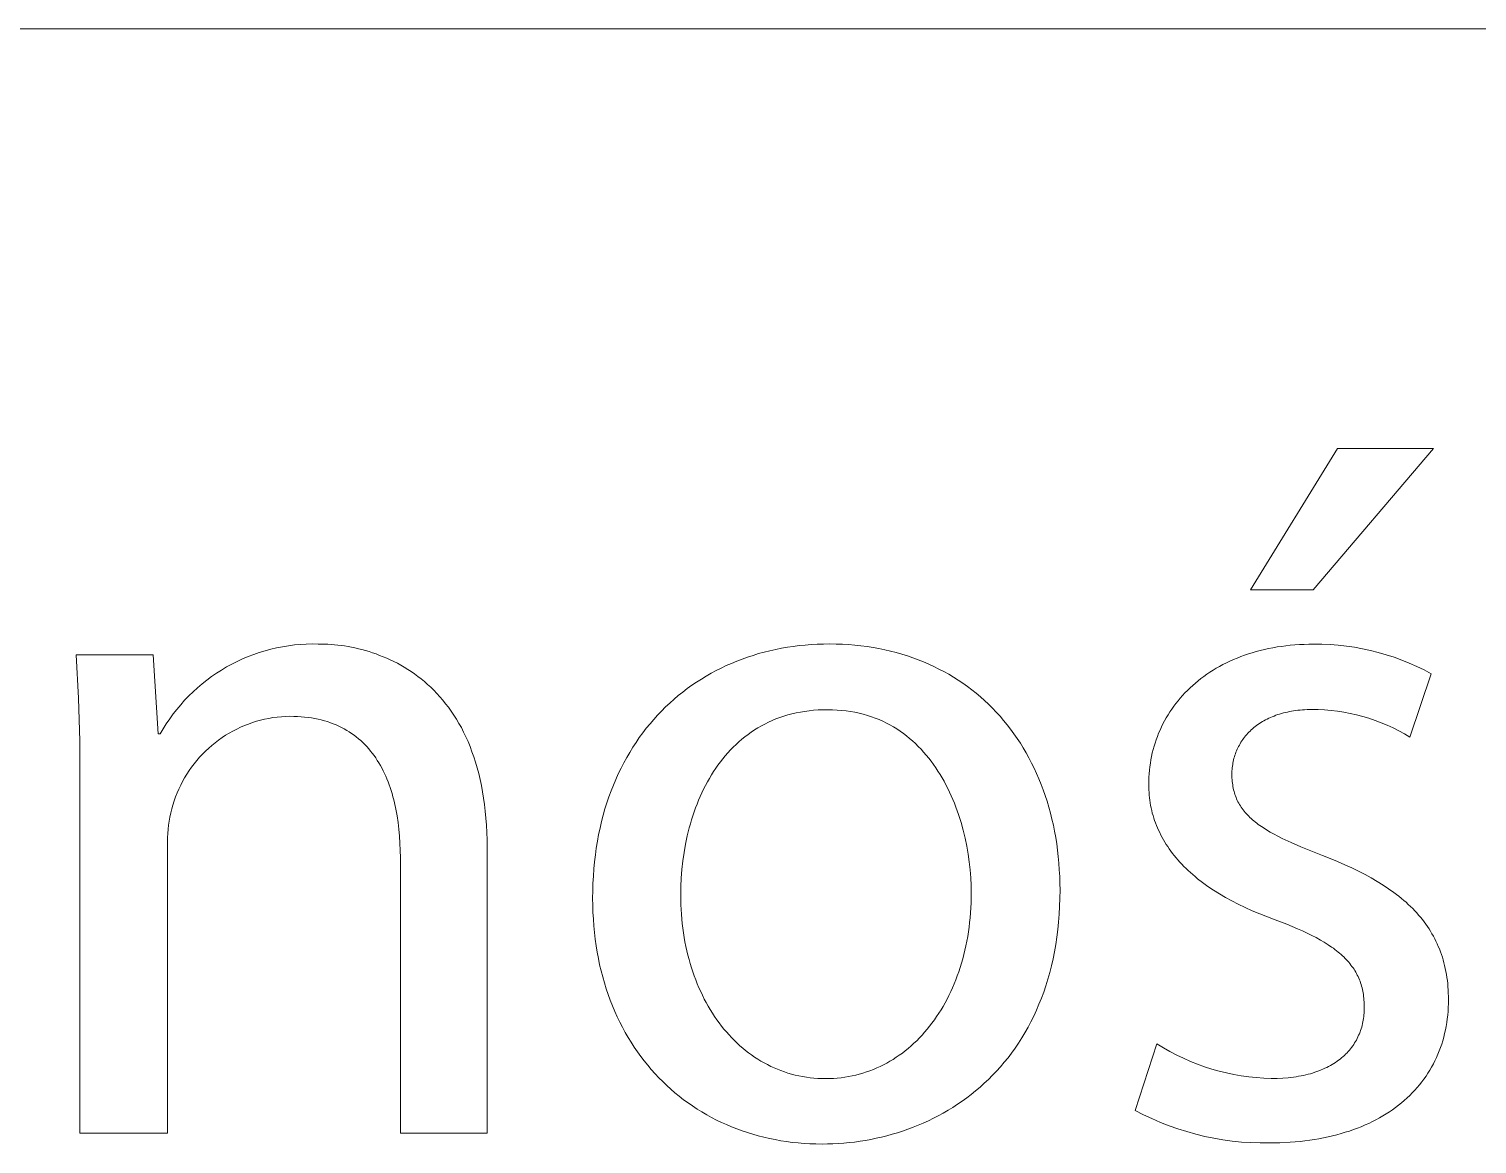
# Model space of a CAD drawing. Header units: millimetres. Extents: x -2542 to 6192, y -257 to 5845.
# Drawn here: x 4913.4 to 5041.5, y -111.2 to -12.5 of the extents above; entities that cross this region are included whole.
import ezdxf

# ---------------------------------------------------------------- set-up
doc = ezdxf.new("R2010")
doc.units = ezdxf.units.MM
doc.header["$MEASUREMENT"] = 0
doc.layers.add('Domyślny', color=7, linetype='Continuous', true_color=0x000000)

msp = doc.modelspace()

# ---------------------------------------------------------------- linework, layer by layer
at = {"layer": 'Domyślny', "color": 18, "lineweight": 15, "true_color": 0x000000}
for p, q in [((2891.58, -12.52), (6183.9, -12.52)), ((5021.49, -62.17), (5029.17, -49.66)), ((5037.66, -49.66), (5027.01, -62.17)), ((5029.17, -49.66), (5037.66, -49.66)), ((5027.01, -62.17), (5021.49, -62.17)), ((4917.76, -71.74), (4917.54, -67.91)), ((4917.54, -67.91), (4924.37, -67.91)), ((4924.37, -67.91), (4924.81, -74.92)), ((4932.77, -68.07), (4933.26, -67.88)), ((4933.26, -67.88), (4933.76, -67.71)), ((4933.76, -67.71), (4934.27, -67.56)), ((4934.27, -67.56), (4934.78, -67.42)), ((4934.78, -67.42), (4935.29, -67.3)), ((4935.29, -67.3), (4935.81, -67.2)), ((4935.81, -67.2), (4936.34, -67.11)), ((4936.34, -67.11), (4936.86, -67.04)), ((4936.86, -67.04), (4937.39, -66.99)), ((4937.39, -66.99), (4937.91, -66.96)), ((4937.91, -66.96), (4938.44, -66.95)), ((4938.44, -66.95), (4938.97, -66.96)), ((4938.97, -66.96), (4939.25, -66.96)), ((4939.25, -66.96), (4939.53, -66.97)), ((4939.53, -66.97), (4939.82, -66.98)), ((4939.82, -66.98), (4940.11, -67)), ((4940.11, -67), (4940.4, -67.02)), ((4940.4, -67.02), (4940.7, -67.05)), ((4940.7, -67.05), (4941, -67.09)), ((4941, -67.09), (4941.3, -67.13)), ((4941.3, -67.13), (4941.61, -67.18)), ((4941.61, -67.18), (4941.91, -67.24)), ((4941.91, -67.24), (4942.22, -67.3)), ((4942.22, -67.3), (4942.53, -67.38)), ((4942.53, -67.38), (4942.84, -67.45)), ((4942.84, -67.45), (4943.16, -67.54)), ((4943.16, -67.54), (4943.47, -67.63)), ((4943.47, -67.63), (4943.79, -67.73)), ((4943.79, -67.73), (4944.1, -67.84)), ((4944.1, -67.84), (4944.41, -67.96)), ((4977.46, -67.96), (4977.95, -67.81)), ((4977.95, -67.81), (4978.45, -67.68)), ((4978.45, -67.68), (4978.95, -67.55)), ((4978.95, -67.55), (4979.46, -67.44)), ((4979.46, -67.44), (4979.97, -67.34)), ((4979.97, -67.34), (4980.49, -67.25)), ((4980.49, -67.25), (4981.01, -67.17)), ((4981.01, -67.17), (4981.54, -67.1)), ((4981.54, -67.1), (4982.07, -67.05)), ((4982.07, -67.05), (4982.6, -67.01)), ((4982.6, -67.01), (4983.14, -66.98)), ((4983.14, -66.98), (4983.68, -66.96)), ((4983.68, -66.96), (4984.23, -66.95)), ((4984.23, -66.95), (4984.8, -66.96)), ((4984.8, -66.96), (4985.36, -66.98)), ((4985.36, -66.98), (4985.91, -67.01)), ((4985.91, -67.01), (4986.46, -67.05)), ((4986.46, -67.05), (4987, -67.11)), ((4987, -67.11), (4987.54, -67.18)), ((4987.54, -67.18), (4988.07, -67.26)), ((4988.07, -67.26), (4988.59, -67.36)), ((4988.59, -67.36), (4989.11, -67.46)), ((4989.11, -67.46), (4989.62, -67.58)), ((4989.62, -67.58), (4990.13, -67.71)), ((4990.13, -67.71), (4990.62, -67.85)), ((4990.62, -67.85), (4991.11, -68.01)), ((5020.95, -67.95), (5021.29, -67.84)), ((5021.29, -67.84), (5021.64, -67.73)), ((5021.64, -67.73), (5021.99, -67.63)), ((5021.99, -67.63), (5022.34, -67.53)), ((5022.34, -67.53), (5022.71, -67.44)), ((5022.71, -67.44), (5023.08, -67.36)), ((5023.08, -67.36), (5023.45, -67.29)), ((5023.45, -67.29), (5023.83, -67.22)), ((5023.83, -67.22), (5024.22, -67.17)), ((5024.22, -67.17), (5024.61, -67.11)), ((5024.61, -67.11), (5025, -67.07)), ((5025, -67.07), (5025.41, -67.03)), ((5025.41, -67.03), (5025.82, -67.01)), ((5025.82, -67.01), (5026.23, -66.99)), ((5026.23, -66.99), (5026.65, -66.97)), ((5026.65, -66.97), (5027.07, -66.97)), ((5027.07, -66.97), (5027.79, -66.98)), ((5027.79, -66.98), (5028.52, -67.01)), ((5028.52, -67.01), (5029.24, -67.06)), ((5029.24, -67.06), (5029.96, -67.14)), ((5029.96, -67.14), (5030.67, -67.25)), ((5030.67, -67.25), (5031.39, -67.38)), ((5031.39, -67.38), (5032.09, -67.53)), ((5032.09, -67.53), (5032.79, -67.71)), ((5032.79, -67.71), (5033.49, -67.91)), ((5033.49, -67.91), (5034.18, -68.13)), ((4930.41, -69.26), (4930.87, -68.99)), ((4930.87, -68.99), (4931.33, -68.74)), ((4931.33, -68.74), (4931.8, -68.5)), ((4931.8, -68.5), (4932.28, -68.28)), ((4932.28, -68.28), (4932.77, -68.07)), ((4944.41, -67.96), (4944.73, -68.08)), ((4944.73, -68.08), (4945.04, -68.21)), ((4945.04, -68.21), (4945.35, -68.35)), ((4945.35, -68.35), (4945.67, -68.51)), ((4945.67, -68.51), (4945.98, -68.66)), ((4945.98, -68.66), (4946.28, -68.83)), ((4946.28, -68.83), (4946.59, -69.01)), ((4946.59, -69.01), (4946.89, -69.2)), ((4946.89, -69.2), (4947.19, -69.39)), ((4974.18, -69.31), (4974.63, -69.09)), ((4974.63, -69.09), (4975.09, -68.87)), ((4975.09, -68.87), (4975.55, -68.67)), ((4975.55, -68.67), (4976.02, -68.47)), ((4976.02, -68.47), (4976.49, -68.29)), ((4976.49, -68.29), (4976.97, -68.12)), ((4976.97, -68.12), (4977.46, -67.96)), ((4991.11, -68.01), (4991.6, -68.17)), ((4991.6, -68.17), (4992.07, -68.35)), ((4992.07, -68.35), (4992.54, -68.54)), ((4992.54, -68.54), (4993, -68.73)), ((4993, -68.73), (4993.46, -68.94)), ((4993.46, -68.94), (4993.91, -69.17)), ((4993.91, -69.17), (4994.34, -69.4)), ((5018.17, -69.28), (5018.45, -69.1)), ((5018.45, -69.1), (5018.74, -68.94)), ((5018.74, -68.94), (5019.04, -68.78)), ((5019.04, -68.78), (5019.34, -68.63)), ((5019.34, -68.63), (5019.65, -68.48)), ((5019.65, -68.48), (5019.97, -68.34)), ((5019.97, -68.34), (5020.29, -68.2)), ((5020.29, -68.2), (5020.62, -68.07)), ((5020.62, -68.07), (5020.95, -67.95)), ((5034.18, -68.13), (5034.86, -68.38)), ((5034.86, -68.38), (5035.53, -68.65)), ((5035.53, -68.65), (5036.19, -68.94)), ((5036.19, -68.94), (5036.84, -69.25)), ((4928.69, -70.49), (4929.11, -70.16)), ((4929.11, -70.16), (4929.53, -69.84)), ((4929.53, -69.84), (4929.97, -69.54)), ((4929.97, -69.54), (4930.41, -69.26)), ((4947.19, -69.39), (4947.49, -69.6)), ((4947.49, -69.6), (4947.79, -69.82)), ((4947.79, -69.82), (4948.08, -70.04)), ((4948.08, -70.04), (4948.37, -70.28)), ((4948.37, -70.28), (4948.65, -70.53)), ((4972.04, -70.61), (4972.46, -70.33)), ((4972.46, -70.33), (4972.88, -70.06)), ((4972.88, -70.06), (4973.31, -69.8)), ((4973.31, -69.8), (4973.74, -69.55)), ((4973.74, -69.55), (4974.18, -69.31)), ((4994.34, -69.4), (4994.78, -69.64)), ((4994.78, -69.64), (4995.2, -69.89)), ((4995.2, -69.89), (4995.61, -70.16)), ((4995.61, -70.16), (4996.02, -70.43)), ((4996.02, -70.43), (4996.42, -70.72)), ((5016.36, -70.63), (5016.6, -70.42)), ((5016.6, -70.42), (5016.84, -70.21)), ((5016.84, -70.21), (5017.09, -70.02)), ((5017.09, -70.02), (5017.35, -69.82)), ((5017.35, -69.82), (5017.62, -69.63)), ((5017.62, -69.63), (5017.89, -69.45)), ((5017.89, -69.45), (5018.17, -69.28)), ((5037.48, -69.59), (5035.59, -75.2)), ((5036.84, -69.25), (5037.48, -69.59)), ((4917.88, -75.57), (4917.76, -71.74)), ((4927.15, -71.94), (4927.52, -71.55)), ((4927.52, -71.55), (4927.9, -71.19)), ((4927.9, -71.19), (4928.29, -70.83)), ((4928.29, -70.83), (4928.69, -70.49)), ((4948.65, -70.53), (4948.93, -70.78)), ((4948.93, -70.78), (4949.2, -71.05)), ((4949.2, -71.05), (4949.47, -71.33)), ((4949.47, -71.33), (4949.74, -71.62)), ((4949.74, -71.62), (4950, -71.92)), ((4970.46, -71.85), (4970.84, -71.52)), ((4970.84, -71.52), (4971.24, -71.21)), ((4971.24, -71.21), (4971.63, -70.91)), ((4971.63, -70.91), (4972.04, -70.61)), ((4996.42, -70.72), (4996.81, -71.01)), ((4996.81, -71.01), (4997.2, -71.32)), ((4997.2, -71.32), (4997.57, -71.63)), ((4997.57, -71.63), (4997.94, -71.96)), ((5015.07, -71.98), (5015.26, -71.74)), ((5015.26, -71.74), (5015.47, -71.51)), ((5015.47, -71.51), (5015.68, -71.28)), ((5015.68, -71.28), (5015.9, -71.06)), ((5015.9, -71.06), (5016.13, -70.84)), ((5016.13, -70.84), (5016.36, -70.63)), ((4926.14, -73.15), (4926.46, -72.74)), ((4926.46, -72.74), (4926.8, -72.33)), ((4926.8, -72.33), (4927.15, -71.94)), ((4950, -71.92), (4950.25, -72.24)), ((4950.25, -72.24), (4950.5, -72.56)), ((4950.5, -72.56), (4950.74, -72.9)), ((4950.74, -72.9), (4950.97, -73.25)), ((4969.01, -73.25), (4969.36, -72.89)), ((4969.36, -72.89), (4969.72, -72.53)), ((4969.72, -72.53), (4970.09, -72.18)), ((4970.09, -72.18), (4970.46, -71.85)), ((4981.64, -72.98), (4981.26, -73.06)), ((4982.02, -72.92), (4981.64, -72.98)), ((4982.41, -72.86), (4982.02, -72.92)), ((4982.81, -72.82), (4982.41, -72.86)), ((4983.22, -72.79), (4982.81, -72.82)), ((4983.63, -72.78), (4983.22, -72.79)), ((4984.05, -72.77), (4983.63, -72.78)), ((4984.48, -72.78), (4984.05, -72.77)), ((4984.89, -72.8), (4984.48, -72.78)), ((4985.3, -72.83), (4984.89, -72.8)), ((4985.7, -72.87), (4985.3, -72.83)), ((4986.09, -72.93), (4985.7, -72.87)), ((4986.47, -73), (4986.09, -72.93)), ((4986.85, -73.08), (4986.47, -73)), ((4997.94, -71.96), (4998.29, -72.29)), ((4998.29, -72.29), (4998.64, -72.64)), ((4998.64, -72.64), (4998.98, -72.99)), ((4998.98, -72.99), (4999.31, -73.35)), ((5014.18, -73.23), (5014.34, -72.97)), ((5014.34, -72.97), (5014.51, -72.72)), ((5014.51, -72.72), (5014.69, -72.47)), ((5014.69, -72.47), (5014.88, -72.22)), ((5014.88, -72.22), (5015.07, -71.98)), ((5024.56, -73.02), (5024.39, -73.06)), ((5024.74, -72.98), (5024.56, -73.02)), ((5024.92, -72.94), (5024.74, -72.98)), ((5025.1, -72.91), (5024.92, -72.94)), ((5025.29, -72.88), (5025.1, -72.91)), ((5025.48, -72.85), (5025.29, -72.88)), ((5025.67, -72.82), (5025.48, -72.85)), ((5025.87, -72.8), (5025.67, -72.82)), ((5026.07, -72.79), (5025.87, -72.8)), ((5026.27, -72.77), (5026.07, -72.79)), ((5026.48, -72.76), (5026.27, -72.77)), ((5026.69, -72.76), (5026.48, -72.76)), ((5026.9, -72.76), (5026.69, -72.76)), ((5027.47, -72.76), (5026.9, -72.76)), ((5028.04, -72.79), (5027.47, -72.76)), ((5028.61, -72.84), (5028.04, -72.79)), ((5029.18, -72.91), (5028.61, -72.84)), ((5029.74, -72.99), (5029.18, -72.91)), ((5030.31, -73.1), (5029.74, -72.99)), ((4925.25, -74.47), (4925.53, -74.02)), ((4925.53, -74.02), (4925.83, -73.58)), ((4925.83, -73.58), (4926.14, -73.15)), ((4932.1, -74.33), (4931.76, -74.49)), ((4932.44, -74.18), (4932.1, -74.33)), ((4932.79, -74.04), (4932.44, -74.18)), ((4933.15, -73.91), (4932.79, -74.04)), ((4933.5, -73.8), (4933.15, -73.91)), ((4933.87, -73.7), (4933.5, -73.8)), ((4934.23, -73.61), (4933.87, -73.7)), ((4934.6, -73.54), (4934.23, -73.61)), ((4934.97, -73.47), (4934.6, -73.54)), ((4935.34, -73.43), (4934.97, -73.47)), ((4935.72, -73.39), (4935.34, -73.43)), ((4936.09, -73.36), (4935.72, -73.39)), ((4936.47, -73.35), (4936.09, -73.36)), ((4936.81, -73.36), (4936.47, -73.35)), ((4937.13, -73.37), (4936.81, -73.36)), ((4937.45, -73.39), (4937.13, -73.37)), ((4937.77, -73.42), (4937.45, -73.39)), ((4938.08, -73.46), (4937.77, -73.42)), ((4938.38, -73.5), (4938.08, -73.46)), ((4938.67, -73.55), (4938.38, -73.5)), ((4938.96, -73.61), (4938.67, -73.55)), ((4939.24, -73.68), (4938.96, -73.61)), ((4939.52, -73.75), (4939.24, -73.68)), ((4939.79, -73.83), (4939.52, -73.75)), ((4940.05, -73.92), (4939.79, -73.83)), ((4940.31, -74.02), (4940.05, -73.92)), ((4940.56, -74.12), (4940.31, -74.02)), ((4940.8, -74.23), (4940.56, -74.12)), ((4941.04, -74.35), (4940.8, -74.23)), ((4950.97, -73.25), (4951.2, -73.61)), ((4951.2, -73.61), (4951.42, -73.98)), ((4951.42, -73.98), (4951.64, -74.36)), ((4968.01, -74.41), (4968.34, -74.02)), ((4968.34, -74.02), (4968.67, -73.63)), ((4968.67, -73.63), (4969.01, -73.25)), ((4978.19, -74.2), (4977.89, -74.38)), ((4978.51, -74.04), (4978.19, -74.2)), ((4978.83, -73.88), (4978.51, -74.04)), ((4979.15, -73.73), (4978.83, -73.88)), ((4979.48, -73.59), (4979.15, -73.73)), ((4979.83, -73.47), (4979.48, -73.59)), ((4980.17, -73.35), (4979.83, -73.47)), ((4980.53, -73.24), (4980.17, -73.35)), ((4980.89, -73.14), (4980.53, -73.24)), ((4981.26, -73.06), (4980.89, -73.14)), ((4987.21, -73.17), (4986.85, -73.08)), ((4987.57, -73.28), (4987.21, -73.17)), ((4987.93, -73.39), (4987.57, -73.28)), ((4988.27, -73.52), (4987.93, -73.39)), ((4988.61, -73.65), (4988.27, -73.52)), ((4988.94, -73.8), (4988.61, -73.65)), ((4989.26, -73.96), (4988.94, -73.8)), ((4989.57, -74.12), (4989.26, -73.96)), ((4989.88, -74.3), (4989.57, -74.12)), ((4990.18, -74.48), (4989.88, -74.3)), ((4999.31, -73.35), (4999.63, -73.73)), ((4999.63, -73.73), (4999.95, -74.11)), ((4999.95, -74.11), (5000.25, -74.5)), ((5013.47, -74.58), (5013.6, -74.3)), ((5013.6, -74.3), (5013.73, -74.03)), ((5013.73, -74.03), (5013.88, -73.76)), ((5013.88, -73.76), (5014.02, -73.49)), ((5014.02, -73.49), (5014.18, -73.23)), ((5021.89, -74.26), (5021.78, -74.36)), ((5022.01, -74.17), (5021.89, -74.26)), ((5022.14, -74.08), (5022.01, -74.17)), ((5022.27, -74), (5022.14, -74.08)), ((5022.4, -73.91), (5022.27, -74)), ((5022.53, -73.83), (5022.4, -73.91)), ((5022.67, -73.75), (5022.53, -73.83)), ((5022.81, -73.67), (5022.67, -73.75)), ((5022.95, -73.6), (5022.81, -73.67)), ((5023.1, -73.53), (5022.95, -73.6)), ((5023.25, -73.46), (5023.1, -73.53)), ((5023.4, -73.39), (5023.25, -73.46)), ((5023.56, -73.33), (5023.4, -73.39)), ((5023.72, -73.27), (5023.56, -73.33)), ((5023.88, -73.21), (5023.72, -73.27)), ((5024.04, -73.16), (5023.88, -73.21)), ((5024.21, -73.11), (5024.04, -73.16)), ((5024.39, -73.06), (5024.21, -73.11)), ((5030.86, -73.22), (5030.31, -73.1)), ((5031.42, -73.37), (5030.86, -73.22)), ((5031.96, -73.53), (5031.42, -73.37)), ((5032.51, -73.72), (5031.96, -73.53)), ((5033.04, -73.92), (5032.51, -73.72)), ((5033.57, -74.14), (5033.04, -73.92)), ((5034.09, -74.38), (5033.57, -74.14)), ((4917.89, -79.4), (4917.88, -75.57)), ((4924.81, -74.92), (4924.98, -74.92)), ((4924.98, -74.92), (4925.25, -74.47)), ((4930.15, -75.46), (4929.85, -75.69)), ((4930.46, -75.24), (4930.15, -75.46)), ((4930.77, -75.04), (4930.46, -75.24)), ((4931.09, -74.84), (4930.77, -75.04)), ((4931.42, -74.66), (4931.09, -74.84)), ((4931.76, -74.49), (4931.42, -74.66)), ((4941.27, -74.47), (4941.04, -74.35)), ((4941.5, -74.6), (4941.27, -74.47)), ((4941.72, -74.74), (4941.5, -74.6)), ((4941.93, -74.88), (4941.72, -74.74)), ((4942.14, -75.03), (4941.93, -74.88)), ((4942.34, -75.18), (4942.14, -75.03)), ((4942.54, -75.34), (4942.34, -75.18)), ((4942.73, -75.51), (4942.54, -75.34)), ((4942.92, -75.68), (4942.73, -75.51)), ((4951.64, -74.36), (4951.84, -74.76)), ((4951.84, -74.76), (4952.04, -75.17)), ((4952.04, -75.17), (4952.23, -75.6)), ((4952.23, -75.6), (4952.41, -76.03)), ((4967.1, -75.67), (4967.39, -75.24)), ((4967.39, -75.24), (4967.7, -74.82)), ((4967.7, -74.82), (4968.01, -74.41)), ((4976.21, -75.61), (4975.95, -75.84)), ((4976.47, -75.38), (4976.21, -75.61)), ((4976.74, -75.17), (4976.47, -75.38)), ((4977.02, -74.96), (4976.74, -75.17)), ((4977.3, -74.76), (4977.02, -74.96)), ((4977.59, -74.56), (4977.3, -74.76)), ((4977.89, -74.38), (4977.59, -74.56)), ((4990.47, -74.68), (4990.18, -74.48)), ((4990.76, -74.88), (4990.47, -74.68)), ((4991.04, -75.09), (4990.76, -74.88)), ((4991.31, -75.31), (4991.04, -75.09)), ((4991.57, -75.54), (4991.31, -75.31)), ((4991.83, -75.77), (4991.57, -75.54)), ((5000.25, -74.5), (5000.54, -74.9)), ((5000.54, -74.9), (5000.83, -75.31)), ((5000.83, -75.31), (5001.11, -75.73)), ((5013.04, -75.72), (5013.14, -75.43)), ((5013.14, -75.43), (5013.24, -75.14)), ((5013.24, -75.14), (5013.35, -74.86)), ((5013.35, -74.86), (5013.47, -74.58)), ((5020.71, -75.54), (5020.63, -75.66)), ((5020.79, -75.42), (5020.71, -75.54)), ((5020.87, -75.31), (5020.79, -75.42)), ((5020.96, -75.19), (5020.87, -75.31)), ((5021.05, -75.08), (5020.96, -75.19)), ((5021.14, -74.97), (5021.05, -75.08)), ((5021.24, -74.86), (5021.14, -74.97)), ((5021.34, -74.76), (5021.24, -74.86)), ((5021.44, -74.66), (5021.34, -74.76)), ((5021.55, -74.55), (5021.44, -74.66)), ((5021.66, -74.46), (5021.55, -74.55)), ((5021.78, -74.36), (5021.66, -74.46)), ((5034.6, -74.63), (5034.09, -74.38)), ((5035.1, -74.91), (5034.6, -74.63)), ((5035.59, -75.2), (5035.1, -74.91)), ((4928.73, -76.7), (4928.48, -76.97)), ((4929, -76.43), (4928.73, -76.7)), ((4929.28, -76.17), (4929, -76.43)), ((4929.56, -75.93), (4929.28, -76.17)), ((4929.85, -75.69), (4929.56, -75.93)), ((4943.1, -75.86), (4942.92, -75.68)), ((4943.27, -76.04), (4943.1, -75.86)), ((4943.44, -76.23), (4943.27, -76.04)), ((4943.6, -76.43), (4943.44, -76.23)), ((4943.76, -76.63), (4943.6, -76.43)), ((4943.91, -76.83), (4943.76, -76.63)), ((4944.06, -77.04), (4943.91, -76.83)), ((4952.41, -76.03), (4952.58, -76.49)), ((4952.58, -76.49), (4952.75, -76.95)), ((4966.27, -77.01), (4966.54, -76.55)), ((4966.54, -76.55), (4966.81, -76.1)), ((4966.81, -76.1), (4967.1, -75.67)), ((4975, -76.85), (4974.78, -77.12)), ((4975.23, -76.59), (4975, -76.85)), ((4975.46, -76.33), (4975.23, -76.59)), ((4975.7, -76.08), (4975.46, -76.33)), ((4975.95, -75.84), (4975.7, -76.08)), ((4992.08, -76.02), (4991.83, -75.77)), ((4992.32, -76.27), (4992.08, -76.02)), ((4992.55, -76.52), (4992.32, -76.27)), ((4992.78, -76.79), (4992.55, -76.52)), ((4993, -77.06), (4992.78, -76.79)), ((5001.11, -75.73), (5001.37, -76.16)), ((5001.37, -76.16), (5001.63, -76.59)), ((5001.63, -76.59), (5001.87, -77.04)), ((5012.73, -76.9), (5012.79, -76.6)), ((5012.79, -76.6), (5012.87, -76.3)), ((5012.87, -76.3), (5012.95, -76.01)), ((5012.95, -76.01), (5013.04, -75.72)), ((5020.09, -76.8), (5020.05, -76.94)), ((5020.14, -76.67), (5020.09, -76.8)), ((5020.19, -76.54), (5020.14, -76.67)), ((5020.24, -76.41), (5020.19, -76.54)), ((5020.3, -76.28), (5020.24, -76.41)), ((5020.36, -76.15), (5020.3, -76.28)), ((5020.42, -76.03), (5020.36, -76.15)), ((5020.49, -75.9), (5020.42, -76.03)), ((5020.56, -75.78), (5020.49, -75.9)), ((5020.63, -75.66), (5020.56, -75.78)), ((4927.55, -78.16), (4927.35, -78.47)), ((4927.77, -77.85), (4927.55, -78.16)), ((4928, -77.55), (4927.77, -77.85)), ((4928.23, -77.26), (4928, -77.55)), ((4928.48, -76.97), (4928.23, -77.26)), ((4944.2, -77.26), (4944.06, -77.04)), ((4944.34, -77.48), (4944.2, -77.26)), ((4944.47, -77.7), (4944.34, -77.48)), ((4944.6, -77.93), (4944.47, -77.7)), ((4944.72, -78.17), (4944.6, -77.93)), ((4944.83, -78.41), (4944.72, -78.17)), ((4952.75, -76.95), (4952.9, -77.43)), ((4952.9, -77.43), (4953.04, -77.92)), ((4953.04, -77.92), (4953.18, -78.42)), ((4965.53, -78.44), (4965.77, -77.95)), ((4965.77, -77.95), (4966.01, -77.48)), ((4966.01, -77.48), (4966.27, -77.01)), ((4974.15, -77.96), (4973.96, -78.25)), ((4974.35, -77.67), (4974.15, -77.96)), ((4974.56, -77.39), (4974.35, -77.67)), ((4974.78, -77.12), (4974.56, -77.39)), ((4993.22, -77.34), (4993, -77.06)), ((4993.43, -77.62), (4993.22, -77.34)), ((4993.63, -77.91), (4993.43, -77.62)), ((4993.82, -78.2), (4993.63, -77.91)), ((5001.87, -77.04), (5002.11, -77.49)), ((5002.11, -77.49), (5002.34, -77.95)), ((5002.34, -77.95), (5002.55, -78.42)), ((5012.51, -78.44), (5012.54, -78.13)), ((5012.54, -78.13), (5012.57, -77.82)), ((5012.57, -77.82), (5012.62, -77.51)), ((5012.62, -77.51), (5012.67, -77.2)), ((5012.67, -77.2), (5012.73, -76.9)), ((5019.85, -78.05), (5019.84, -78.2)), ((5019.86, -77.91), (5019.85, -78.05)), ((5019.88, -77.77), (5019.86, -77.91)), ((5019.9, -77.63), (5019.88, -77.77)), ((5019.92, -77.49), (5019.9, -77.63)), ((5019.95, -77.35), (5019.92, -77.49)), ((5019.98, -77.21), (5019.95, -77.35)), ((5020.01, -77.07), (5019.98, -77.21)), ((5020.05, -76.94), (5020.01, -77.07)), ((4917.89, -110.26), (4917.89, -79.4)), ((4926.97, -79.12), (4926.8, -79.46)), ((4927.15, -78.79), (4926.97, -79.12)), ((4927.35, -78.47), (4927.15, -78.79)), ((4944.95, -78.65), (4944.83, -78.41)), ((4945.05, -78.9), (4944.95, -78.65)), ((4945.15, -79.15), (4945.05, -78.9)), ((4945.25, -79.41), (4945.15, -79.15)), ((4945.34, -79.67), (4945.25, -79.41)), ((4953.18, -78.42), (4953.3, -78.94)), ((4953.3, -78.94), (4953.42, -79.48)), ((4964.89, -79.96), (4965.09, -79.44)), ((4965.09, -79.44), (4965.31, -78.94)), ((4965.31, -78.94), (4965.53, -78.44)), ((4973.41, -79.17), (4973.24, -79.48)), ((4973.59, -78.86), (4973.41, -79.17)), ((4973.77, -78.55), (4973.59, -78.86)), ((4973.96, -78.25), (4973.77, -78.55)), ((4994.01, -78.5), (4993.82, -78.2)), ((4994.19, -78.8), (4994.01, -78.5)), ((4994.37, -79.11), (4994.19, -78.8)), ((4994.53, -79.43), (4994.37, -79.11)), ((4994.7, -79.74), (4994.53, -79.43)), ((5002.55, -78.42), (5002.76, -78.89)), ((5002.76, -78.89), (5002.95, -79.38)), ((5002.95, -79.38), (5003.14, -79.87)), ((5012.47, -79.39), (5012.48, -79.07)), ((5012.47, -79.62), (5012.47, -79.39)), ((5012.48, -79.07), (5012.49, -78.75)), ((5012.49, -78.75), (5012.51, -78.44)), ((5019.84, -78.2), (5019.83, -78.34)), ((5019.83, -78.34), (5019.83, -78.49)), ((5019.83, -78.49), (5019.83, -78.65)), ((5019.83, -78.65), (5019.84, -78.81)), ((5019.84, -78.81), (5019.85, -78.97)), ((5019.85, -78.97), (5019.86, -79.12)), ((5019.86, -79.12), (5019.88, -79.28)), ((5019.88, -79.28), (5019.9, -79.43)), ((5019.9, -79.43), (5019.92, -79.57)), ((4926.35, -80.49), (4926.23, -80.85)), ((4926.49, -80.14), (4926.35, -80.49)), ((4926.64, -79.8), (4926.49, -80.14)), ((4926.8, -79.46), (4926.64, -79.8)), ((4945.43, -79.93), (4945.34, -79.67)), ((4945.51, -80.2), (4945.43, -79.93)), ((4945.59, -80.47), (4945.51, -80.2)), ((4945.66, -80.74), (4945.59, -80.47)), ((4953.42, -79.48), (4953.52, -80.03)), ((4953.52, -80.03), (4953.61, -80.59)), ((4953.61, -80.59), (4953.69, -81.17)), ((4964.52, -81.02), (4964.7, -80.48)), ((4964.7, -80.48), (4964.89, -79.96)), ((4972.77, -80.45), (4972.63, -80.79)), ((4972.92, -80.13), (4972.77, -80.45)), ((4973.08, -79.8), (4972.92, -80.13)), ((4973.24, -79.48), (4973.08, -79.8)), ((4994.85, -80.06), (4994.7, -79.74)), ((4995, -80.39), (4994.85, -80.06)), ((4995.14, -80.72), (4995, -80.39)), ((4995.28, -81.05), (4995.14, -80.72)), ((5003.14, -79.87), (5003.32, -80.37)), ((5003.32, -80.37), (5003.48, -80.88)), ((5012.48, -79.86), (5012.47, -79.62)), ((5012.5, -80.09), (5012.48, -79.86)), ((5012.51, -80.33), (5012.5, -80.09)), ((5012.54, -80.56), (5012.51, -80.33)), ((5012.57, -80.79), (5012.54, -80.56)), ((5019.92, -79.57), (5019.95, -79.72)), ((5019.95, -79.72), (5019.98, -79.86)), ((5019.98, -79.86), (5020.02, -80)), ((5020.02, -80), (5020.06, -80.14)), ((5020.06, -80.14), (5020.1, -80.28)), ((5020.1, -80.28), (5020.15, -80.41)), ((5020.15, -80.41), (5020.2, -80.54)), ((5020.2, -80.54), (5020.25, -80.67)), ((5020.25, -80.67), (5020.31, -80.8)), ((4925.93, -81.91), (4925.85, -82.27)), ((4926.02, -81.56), (4925.93, -81.91)), ((4926.12, -81.21), (4926.02, -81.56)), ((4926.23, -80.85), (4926.12, -81.21)), ((4945.73, -81.02), (4945.66, -80.74)), ((4945.85, -81.59), (4945.73, -81.02)), ((4945.96, -82.17), (4945.85, -81.59)), ((4953.69, -81.17), (4953.76, -81.76)), ((4953.76, -81.76), (4953.82, -82.37)), ((4964.19, -82.12), (4964.35, -81.56)), ((4964.35, -81.56), (4964.52, -81.02)), ((4972.24, -81.81), (4972.12, -82.16)), ((4972.37, -81.47), (4972.24, -81.81)), ((4972.5, -81.12), (4972.37, -81.47)), ((4972.63, -80.79), (4972.5, -81.12)), ((4995.41, -81.39), (4995.28, -81.05)), ((4995.53, -81.72), (4995.41, -81.39)), ((4995.65, -82.06), (4995.53, -81.72)), ((5003.48, -80.88), (5003.63, -81.4)), ((5003.63, -81.4), (5003.78, -81.92)), ((5003.78, -81.92), (5003.91, -82.45)), ((5012.6, -81.02), (5012.57, -80.79)), ((5012.64, -81.25), (5012.6, -81.02)), ((5012.69, -81.47), (5012.64, -81.25)), ((5012.74, -81.7), (5012.69, -81.47)), ((5012.79, -81.92), (5012.74, -81.7)), ((5012.85, -82.14), (5012.79, -81.92)), ((5020.31, -80.8), (5020.37, -80.92)), ((5020.37, -80.92), (5020.44, -81.05)), ((5020.44, -81.05), (5020.51, -81.17)), ((5020.51, -81.17), (5020.58, -81.29)), ((5020.58, -81.29), (5020.66, -81.41)), ((5020.66, -81.41), (5020.74, -81.53)), ((5020.74, -81.53), (5020.83, -81.64)), ((5020.83, -81.64), (5020.92, -81.75)), ((5020.92, -81.75), (5021.01, -81.87)), ((5021.01, -81.87), (5021.11, -81.98)), ((5021.11, -81.98), (5021.21, -82.09)), ((4925.72, -82.99), (4925.68, -83.35)), ((4925.78, -82.63), (4925.72, -82.99)), ((4925.85, -82.27), (4925.78, -82.63)), ((4946.05, -82.76), (4945.96, -82.17)), ((4946.12, -83.36), (4946.05, -82.76)), ((4953.82, -82.37), (4953.86, -82.99)), ((4953.86, -82.99), (4953.89, -83.63)), ((4963.79, -83.83), (4963.91, -83.25)), ((4963.91, -83.25), (4964.05, -82.68)), ((4964.05, -82.68), (4964.19, -82.12)), ((4971.81, -83.22), (4971.72, -83.58)), ((4971.91, -82.87), (4971.81, -83.22)), ((4972.01, -82.51), (4971.91, -82.87)), ((4972.12, -82.16), (4972.01, -82.51)), ((4995.76, -82.41), (4995.65, -82.06)), ((4995.87, -82.75), (4995.76, -82.41)), ((4996.06, -83.44), (4995.87, -82.75)), ((5003.91, -82.45), (5004.03, -82.99)), ((5004.03, -82.99), (5004.14, -83.53)), ((5012.92, -82.36), (5012.85, -82.14)), ((5012.99, -82.58), (5012.92, -82.36)), ((5013.07, -82.8), (5012.99, -82.58)), ((5013.15, -83.02), (5013.07, -82.8)), ((5013.24, -83.23), (5013.15, -83.02)), ((5013.34, -83.44), (5013.24, -83.23)), ((5021.21, -82.09), (5021.32, -82.19)), ((5021.32, -82.19), (5021.43, -82.3)), ((5021.43, -82.3), (5021.54, -82.41)), ((5021.54, -82.41), (5021.66, -82.51)), ((5021.66, -82.51), (5021.78, -82.61)), ((5021.78, -82.61), (5021.91, -82.72)), ((5021.91, -82.72), (5022.04, -82.82)), ((5022.04, -82.82), (5022.17, -82.92)), ((5022.17, -82.92), (5022.31, -83.02)), ((5022.31, -83.02), (5022.6, -83.21)), ((5022.6, -83.21), (5022.9, -83.41)), ((4925.63, -84.08), (4925.62, -84.45)), ((4925.62, -84.45), (4925.62, -84.81)), ((4925.65, -83.72), (4925.63, -84.08)), ((4925.68, -83.35), (4925.65, -83.72)), ((4946.17, -83.97), (4946.12, -83.36)), ((4946.21, -84.59), (4946.17, -83.97)), ((4953.89, -83.63), (4953.91, -84.29)), ((4953.91, -84.29), (4953.92, -84.96)), ((4963.58, -85.02), (4963.68, -84.42)), ((4963.68, -84.42), (4963.79, -83.83)), ((4971.63, -83.95), (4971.48, -84.68)), ((4971.72, -83.58), (4971.63, -83.95)), ((4996.23, -84.14), (4996.06, -83.44)), ((4996.37, -84.84), (4996.23, -84.14)), ((5004.14, -83.53), (5004.24, -84.08)), ((5004.24, -84.08), (5004.33, -84.64)), ((5013.44, -83.65), (5013.34, -83.44)), ((5013.54, -83.87), (5013.44, -83.65)), ((5013.65, -84.07), (5013.54, -83.87)), ((5013.77, -84.28), (5013.65, -84.07)), ((5013.89, -84.49), (5013.77, -84.28)), ((5014.01, -84.69), (5013.89, -84.49)), ((5022.9, -83.41), (5023.22, -83.6)), ((5023.22, -83.6), (5023.56, -83.79)), ((5023.56, -83.79), (5023.91, -83.97)), ((5023.91, -83.97), (5024.28, -84.16)), ((5024.28, -84.16), (5025.07, -84.53)), ((5025.07, -84.53), (5025.93, -84.9)), ((4925.62, -84.81), (4925.62, -110.26)), ((4946.23, -85.22), (4946.21, -84.59)), ((4946.24, -85.86), (4946.23, -85.22)), ((4946.24, -110.26), (4946.24, -85.86)), ((4953.92, -84.96), (4953.92, -110.26)), ((4963.43, -86.25), (4963.5, -85.63)), ((4963.5, -85.63), (4963.58, -85.02)), ((4971.35, -85.42), (4971.24, -86.16)), ((4971.48, -84.68), (4971.35, -85.42)), ((4996.49, -85.55), (4996.37, -84.84)), ((4996.59, -86.25), (4996.49, -85.55)), ((5004.33, -84.64), (5004.4, -85.21)), ((5004.4, -85.21), (5004.47, -85.78)), ((5004.47, -85.78), (5004.52, -86.36)), ((5014.15, -84.89), (5014.01, -84.69)), ((5014.28, -85.09), (5014.15, -84.89)), ((5014.43, -85.29), (5014.28, -85.09)), ((5014.57, -85.49), (5014.43, -85.29)), ((5014.73, -85.69), (5014.57, -85.49)), ((5014.89, -85.88), (5014.73, -85.69)), ((5025.93, -84.9), (5027.86, -85.67)), ((5027.86, -85.67), (5028.54, -85.94)), ((4963.32, -87.51), (4963.37, -86.87)), ((4963.37, -86.87), (4963.43, -86.25)), ((4971.16, -86.91), (4971.1, -87.67)), ((4971.24, -86.16), (4971.16, -86.91)), ((4996.67, -86.94), (4996.59, -86.25)), ((4996.72, -87.64), (4996.67, -86.94)), ((5004.52, -86.36), (5004.56, -86.94)), ((5004.56, -86.94), (5004.59, -87.53)), ((5015.05, -86.07), (5014.89, -85.88)), ((5015.22, -86.26), (5015.05, -86.07)), ((5015.4, -86.45), (5015.22, -86.26)), ((5015.58, -86.64), (5015.4, -86.45)), ((5015.77, -86.82), (5015.58, -86.64)), ((5015.96, -87.01), (5015.77, -86.82)), ((5016.16, -87.19), (5015.96, -87.01)), ((5028.54, -85.94), (5029.19, -86.21)), ((5029.19, -86.21), (5029.83, -86.49)), ((5029.83, -86.49), (5030.45, -86.77)), ((5030.45, -86.77), (5031.04, -87.06)), ((5031.04, -87.06), (5031.62, -87.36)), ((4963.27, -88.8), (4963.29, -88.15)), ((4963.29, -88.15), (4963.32, -87.51)), ((4971.07, -88.42), (4971.05, -89.17)), ((4971.1, -87.67), (4971.07, -88.42)), ((4996.75, -88.32), (4996.72, -87.64)), ((4996.76, -89), (4996.75, -88.32)), ((5004.59, -87.53), (5004.61, -88.13)), ((5004.61, -88.13), (5004.62, -88.74)), ((5016.36, -87.37), (5016.16, -87.19)), ((5016.57, -87.55), (5016.36, -87.37)), ((5016.79, -87.73), (5016.57, -87.55)), ((5017.24, -88.07), (5016.79, -87.73)), ((5017.71, -88.41), (5017.24, -88.07)), ((5018.2, -88.74), (5017.71, -88.41)), ((5031.62, -87.36), (5032.17, -87.66)), ((5032.17, -87.66), (5032.7, -87.97)), ((5032.7, -87.97), (5033.21, -88.29)), ((5033.21, -88.29), (5033.7, -88.62)), ((4963.26, -89.46), (4963.27, -88.8)), ((4963.27, -90.09), (4963.26, -89.46)), ((4971.05, -89.17), (4971.06, -89.6)), ((4971.06, -89.6), (4971.07, -90.03)), ((4996.75, -89.88), (4996.76, -89.44)), ((4996.76, -89.44), (4996.76, -89)), ((5004.61, -89.46), (5004.58, -90.18)), ((5004.62, -88.74), (5004.61, -89.46)), ((5018.72, -89.07), (5018.2, -88.74)), ((5019.26, -89.39), (5018.72, -89.07)), ((5019.82, -89.69), (5019.26, -89.39)), ((5020.4, -89.99), (5019.82, -89.69)), ((5033.7, -88.62), (5034.17, -88.95)), ((5034.17, -88.95), (5034.39, -89.12)), ((5034.39, -89.12), (5034.61, -89.29)), ((5034.61, -89.29), (5034.83, -89.47)), ((5034.83, -89.47), (5035.04, -89.65)), ((5035.04, -89.65), (5035.24, -89.82)), ((4963.29, -90.7), (4963.27, -90.09)), ((4963.32, -91.31), (4963.29, -90.7)), ((4971.07, -90.03), (4971.09, -90.46)), ((4971.09, -90.46), (4971.12, -90.88)), ((4971.12, -90.88), (4971.15, -91.3)), ((4996.66, -91.18), (4996.7, -90.75)), ((4996.7, -90.75), (4996.73, -90.32)), ((4996.73, -90.32), (4996.75, -89.88)), ((5004.55, -90.88), (5004.49, -91.57)), ((5004.58, -90.18), (5004.55, -90.88)), ((5021.01, -90.29), (5020.4, -89.99)), ((5021.64, -90.57), (5021.01, -90.29)), ((5022.29, -90.85), (5021.64, -90.57)), ((5022.97, -91.11), (5022.29, -90.85)), ((5035.24, -89.82), (5035.44, -90.01)), ((5035.44, -90.01), (5035.64, -90.19)), ((5035.64, -90.19), (5035.83, -90.38)), ((5035.83, -90.38), (5036.01, -90.57)), ((5036.01, -90.57), (5036.19, -90.76)), ((5036.19, -90.76), (5036.36, -90.95)), ((5036.36, -90.95), (5036.52, -91.15)), ((4963.36, -91.91), (4963.32, -91.31)), ((4963.42, -92.5), (4963.36, -91.91)), ((4971.15, -91.3), (4971.19, -91.71)), ((4971.19, -91.71), (4971.24, -92.12)), ((4971.24, -92.12), (4971.3, -92.53)), ((4996.51, -92.44), (4996.57, -92.03)), ((4996.57, -92.03), (4996.62, -91.61)), ((4996.62, -91.61), (4996.66, -91.18)), ((5004.42, -92.24), (5004.34, -92.91)), ((5004.49, -91.57), (5004.42, -92.24)), ((5023.67, -91.37), (5022.97, -91.11)), ((5024.69, -91.76), (5023.67, -91.37)), ((5025.64, -92.16), (5024.69, -91.76)), ((5026.08, -92.35), (5025.64, -92.16)), ((5036.52, -91.15), (5036.69, -91.35)), ((5036.69, -91.35), (5036.84, -91.55)), ((5036.84, -91.55), (5036.99, -91.75)), ((5036.99, -91.75), (5037.14, -91.96)), ((5037.14, -91.96), (5037.28, -92.17)), ((5037.28, -92.17), (5037.41, -92.38)), ((4963.49, -93.08), (4963.42, -92.5)), ((4963.57, -93.66), (4963.49, -93.08)), ((4971.3, -92.53), (4971.36, -92.93)), ((4971.36, -92.93), (4971.43, -93.33)), ((4971.43, -93.33), (4971.51, -93.72)), ((4996.29, -93.66), (4996.37, -93.26)), ((4996.37, -93.26), (4996.45, -92.85)), ((4996.45, -92.85), (4996.51, -92.44)), ((5004.34, -92.91), (5004.24, -93.56)), ((5026.5, -92.55), (5026.08, -92.35)), ((5026.91, -92.75), (5026.5, -92.55)), ((5027.29, -92.95), (5026.91, -92.75)), ((5027.66, -93.16), (5027.29, -92.95)), ((5028.01, -93.36), (5027.66, -93.16)), ((5028.34, -93.57), (5028.01, -93.36)), ((5037.41, -92.38), (5037.54, -92.6)), ((5037.54, -92.6), (5037.66, -92.82)), ((5037.66, -92.82), (5037.78, -93.04)), ((5037.78, -93.04), (5037.89, -93.26)), ((5037.89, -93.26), (5038, -93.49)), ((5038, -93.49), (5038.1, -93.72)), ((4963.66, -94.23), (4963.57, -93.66)), ((4963.77, -94.79), (4963.66, -94.23)), ((4963.88, -95.35), (4963.77, -94.79)), ((4971.51, -93.72), (4971.6, -94.11)), ((4971.6, -94.11), (4971.69, -94.49)), ((4971.69, -94.49), (4971.79, -94.87)), ((4996.01, -94.83), (4996.11, -94.45)), ((4996.11, -94.45), (4996.21, -94.06)), ((4996.21, -94.06), (4996.29, -93.66)), ((5004, -94.82), (5003.87, -95.43)), ((5004.13, -94.19), (5004, -94.82)), ((5004.24, -93.56), (5004.13, -94.19)), ((5028.65, -93.78), (5028.34, -93.57)), ((5028.81, -93.89), (5028.65, -93.78)), ((5028.95, -94), (5028.81, -93.89)), ((5029.09, -94.11), (5028.95, -94)), ((5029.23, -94.22), (5029.09, -94.11)), ((5029.36, -94.33), (5029.23, -94.22)), ((5029.49, -94.44), (5029.36, -94.33)), ((5029.62, -94.55), (5029.49, -94.44)), ((5029.74, -94.66), (5029.62, -94.55)), ((5029.85, -94.78), (5029.74, -94.66)), ((5029.96, -94.9), (5029.85, -94.78)), ((5038.1, -93.72), (5038.2, -93.95)), ((5038.2, -93.95), (5038.29, -94.19)), ((5038.29, -94.19), (5038.38, -94.43)), ((5038.38, -94.43), (5038.46, -94.67)), ((5038.46, -94.67), (5038.53, -94.92)), ((4964.01, -95.89), (4963.88, -95.35)), ((4964.15, -96.43), (4964.01, -95.89)), ((4971.79, -94.87), (4971.89, -95.24)), ((4971.89, -95.24), (4972.01, -95.61)), ((4972.01, -95.61), (4972.13, -95.98)), ((4972.13, -95.98), (4972.25, -96.34)), ((4995.53, -96.32), (4995.66, -95.96)), ((4995.66, -95.96), (4995.79, -95.59)), ((4995.79, -95.59), (4995.9, -95.21)), ((4995.9, -95.21), (4996.01, -94.83)), ((5003.71, -96.03), (5003.55, -96.62)), ((5003.87, -95.43), (5003.71, -96.03)), ((5030.07, -95.01), (5029.96, -94.9)), ((5030.18, -95.13), (5030.07, -95.01)), ((5030.28, -95.25), (5030.18, -95.13)), ((5030.37, -95.37), (5030.28, -95.25)), ((5030.46, -95.5), (5030.37, -95.37)), ((5030.55, -95.62), (5030.46, -95.5)), ((5030.64, -95.75), (5030.55, -95.62)), ((5030.72, -95.87), (5030.64, -95.75)), ((5030.79, -96), (5030.72, -95.87)), ((5030.86, -96.13), (5030.79, -96)), ((5038.53, -94.92), (5038.6, -95.17)), ((5038.6, -95.17), (5038.66, -95.42)), ((5038.66, -95.42), (5038.72, -95.68)), ((5038.72, -95.68), (5038.77, -95.94)), ((5038.77, -95.94), (5038.82, -96.2)), ((4964.3, -96.96), (4964.15, -96.43)), ((4964.46, -97.48), (4964.3, -96.96)), ((4972.25, -96.34), (4972.38, -96.69)), ((4972.38, -96.69), (4972.52, -97.04)), ((4972.52, -97.04), (4972.67, -97.38)), ((4972.67, -97.38), (4972.82, -97.72)), ((4994.95, -97.72), (4995.11, -97.38)), ((4995.11, -97.38), (4995.26, -97.04)), ((4995.26, -97.04), (4995.4, -96.68)), ((4995.4, -96.68), (4995.53, -96.32)), ((5003.37, -97.2), (5003.18, -97.76)), ((5003.55, -96.62), (5003.37, -97.2)), ((5030.93, -96.27), (5030.86, -96.13)), ((5031, -96.4), (5030.93, -96.27)), ((5031.06, -96.53), (5031, -96.4)), ((5031.12, -96.67), (5031.06, -96.53)), ((5031.17, -96.81), (5031.12, -96.67)), ((5031.22, -96.95), (5031.17, -96.81)), ((5031.27, -97.09), (5031.22, -96.95)), ((5031.31, -97.24), (5031.27, -97.09)), ((5031.35, -97.38), (5031.31, -97.24)), ((5031.38, -97.53), (5031.35, -97.38)), ((5038.82, -96.2), (5038.86, -96.47)), ((5038.86, -96.47), (5038.9, -96.74)), ((5038.9, -96.74), (5038.93, -97.01)), ((5038.93, -97.01), (5038.95, -97.29)), ((5038.95, -97.29), (5038.97, -97.57)), ((4964.64, -97.99), (4964.46, -97.48)), ((4964.82, -98.49), (4964.64, -97.99)), ((4965.01, -98.99), (4964.82, -98.49)), ((4972.82, -97.72), (4972.98, -98.05)), ((4972.98, -98.05), (4973.14, -98.38)), ((4973.14, -98.38), (4973.31, -98.7)), ((4994.45, -98.71), (4994.63, -98.39)), ((4994.63, -98.39), (4994.79, -98.06)), ((4994.79, -98.06), (4994.95, -97.72)), ((5002.98, -98.31), (5002.76, -98.85)), ((5003.18, -97.76), (5002.98, -98.31)), ((5031.42, -97.68), (5031.38, -97.53)), ((5031.44, -97.84), (5031.42, -97.68)), ((5031.47, -97.99), (5031.44, -97.84)), ((5031.49, -98.15), (5031.47, -97.99)), ((5031.51, -98.31), (5031.49, -98.15)), ((5031.52, -98.47), (5031.51, -98.31)), ((5031.54, -98.63), (5031.52, -98.47)), ((5031.54, -98.8), (5031.54, -98.63)), ((5038.97, -97.57), (5038.98, -97.86)), ((5038.98, -97.86), (5038.99, -98.15)), ((5038.99, -98.15), (5039, -98.44)), ((5039, -98.44), (5038.99, -98.79)), ((4965.22, -99.48), (4965.01, -98.99)), ((4965.43, -99.95), (4965.22, -99.48)), ((4965.66, -100.42), (4965.43, -99.95)), ((4973.31, -98.7), (4973.49, -99.02)), ((4973.49, -99.02), (4973.67, -99.32)), ((4973.67, -99.32), (4973.86, -99.63)), ((4973.86, -99.63), (4974.05, -99.92)), ((4974.05, -99.92), (4974.25, -100.21)), ((4993.5, -100.23), (4993.7, -99.94)), ((4993.7, -99.94), (4993.9, -99.64)), ((4993.9, -99.64), (4994.09, -99.34)), ((4994.09, -99.34), (4994.28, -99.03)), ((4994.28, -99.03), (4994.45, -98.71)), ((5002.3, -99.89), (5002.05, -100.39)), ((5002.54, -99.38), (5002.3, -99.89)), ((5002.76, -98.85), (5002.54, -99.38)), ((5031.48, -100.1), (5031.5, -99.94)), ((5031.5, -99.94), (5031.52, -99.78)), ((5031.52, -99.78), (5031.53, -99.62)), ((5031.53, -99.62), (5031.54, -99.46)), ((5031.55, -98.97), (5031.54, -98.8)), ((5031.54, -99.46), (5031.55, -99.3)), ((5031.55, -99.14), (5031.55, -98.97)), ((5031.55, -99.3), (5031.55, -99.14)), ((5038.93, -99.81), (5038.89, -100.14)), ((5038.96, -99.47), (5038.93, -99.81)), ((5038.98, -99.13), (5038.96, -99.47)), ((5038.99, -98.79), (5038.98, -99.13)), ((4965.9, -100.88), (4965.66, -100.42)), ((4966.14, -101.34), (4965.9, -100.88)), ((4974.25, -100.21), (4974.45, -100.49)), ((4974.45, -100.49), (4974.66, -100.77)), ((4974.66, -100.77), (4974.88, -101.04)), ((4974.88, -101.04), (4975.1, -101.3)), ((4992.64, -101.32), (4992.86, -101.06)), ((4992.86, -101.06), (4993.08, -100.79)), ((4993.08, -100.79), (4993.29, -100.51)), ((4993.29, -100.51), (4993.5, -100.23)), ((5001.79, -100.88), (5001.52, -101.36)), ((5002.05, -100.39), (5001.79, -100.88)), ((5031.17, -101.3), (5031.22, -101.16)), ((5031.22, -101.16), (5031.27, -101.01)), ((5031.27, -101.01), (5031.32, -100.86)), ((5031.32, -100.86), (5031.36, -100.71)), ((5031.36, -100.71), (5031.39, -100.56)), ((5031.39, -100.56), (5031.43, -100.41)), ((5031.43, -100.41), (5031.46, -100.25)), ((5031.46, -100.25), (5031.48, -100.1)), ((5038.73, -101.12), (5038.66, -101.44)), ((5038.79, -100.8), (5038.73, -101.12)), ((5038.84, -100.47), (5038.79, -100.8)), ((5038.89, -100.14), (5038.84, -100.47)), ((4966.4, -101.78), (4966.14, -101.34)), ((4966.66, -102.21), (4966.4, -101.78)), ((4966.94, -102.64), (4966.66, -102.21)), ((4975.1, -101.3), (4975.33, -101.56)), ((4975.33, -101.56), (4975.56, -101.8)), ((4975.56, -101.8), (4975.8, -102.05)), ((4975.8, -102.05), (4976.04, -102.28)), ((4976.04, -102.28), (4976.28, -102.51)), ((4976.28, -102.51), (4976.54, -102.72)), ((4991.44, -102.53), (4991.69, -102.3)), ((4991.69, -102.3), (4991.94, -102.07)), ((4991.94, -102.07), (4992.18, -101.83)), ((4992.18, -101.83), (4992.41, -101.58)), ((4992.41, -101.58), (4992.64, -101.32)), ((5000.95, -102.28), (5000.65, -102.73)), ((5001.24, -101.83), (5000.95, -102.28)), ((5001.52, -101.36), (5001.24, -101.83)), ((5011.28, -108.24), (5013.2, -102.36)), ((5013.2, -102.36), (5013.77, -102.71)), ((5030.52, -102.53), (5030.61, -102.4)), ((5030.61, -102.4), (5030.69, -102.27)), ((5030.69, -102.27), (5030.77, -102.14)), ((5030.77, -102.14), (5030.85, -102.01)), ((5030.85, -102.01), (5030.92, -101.87)), ((5030.92, -101.87), (5030.99, -101.73)), ((5030.99, -101.73), (5031.05, -101.59)), ((5031.05, -101.59), (5031.11, -101.45)), ((5031.11, -101.45), (5031.17, -101.3)), ((5038.4, -102.37), (5038.29, -102.68)), ((5038.49, -102.07), (5038.4, -102.37)), ((5038.58, -101.75), (5038.49, -102.07)), ((5038.66, -101.44), (5038.58, -101.75)), ((4967.22, -103.05), (4966.94, -102.64)), ((4967.51, -103.46), (4967.22, -103.05)), ((4967.82, -103.86), (4967.51, -103.46)), ((4976.54, -102.72), (4976.79, -102.94)), ((4976.79, -102.94), (4977.06, -103.14)), ((4977.06, -103.14), (4977.32, -103.33)), ((4977.32, -103.33), (4977.59, -103.52)), ((4977.59, -103.52), (4977.87, -103.7)), ((4977.87, -103.7), (4978.15, -103.87)), ((4989.57, -103.89), (4989.85, -103.72)), ((4989.85, -103.72), (4990.13, -103.54)), ((4990.13, -103.54), (4990.4, -103.35)), ((4990.4, -103.35), (4990.67, -103.16)), ((4990.67, -103.16), (4990.93, -102.96)), ((4990.93, -102.96), (4991.19, -102.75)), ((4991.19, -102.75), (4991.44, -102.53)), ((5000.02, -103.58), (4999.69, -103.98)), ((5000.33, -103.16), (5000.02, -103.58)), ((5000.65, -102.73), (5000.33, -103.16)), ((5013.77, -102.71), (5014.35, -103.04)), ((5014.35, -103.04), (5014.95, -103.35)), ((5014.95, -103.35), (5015.55, -103.63)), ((5015.55, -103.63), (5016.16, -103.9)), ((5029.14, -103.89), (5029.28, -103.79)), ((5029.28, -103.79), (5029.41, -103.69)), ((5029.41, -103.69), (5029.54, -103.59)), ((5029.54, -103.59), (5029.67, -103.48)), ((5029.67, -103.48), (5029.79, -103.37)), ((5029.79, -103.37), (5029.9, -103.26)), ((5029.9, -103.26), (5030.02, -103.14)), ((5030.02, -103.14), (5030.12, -103.02)), ((5030.12, -103.02), (5030.23, -102.9)), ((5030.23, -102.9), (5030.33, -102.78)), ((5030.33, -102.78), (5030.43, -102.66)), ((5030.43, -102.66), (5030.52, -102.53)), ((5037.93, -103.56), (5037.8, -103.85)), ((5038.06, -103.27), (5037.93, -103.56)), ((5038.18, -102.98), (5038.06, -103.27)), ((5038.29, -102.68), (5038.18, -102.98)), ((4968.13, -104.24), (4967.82, -103.86)), ((4968.45, -104.62), (4968.13, -104.24)), ((4968.78, -104.99), (4968.45, -104.62)), ((4969.11, -105.35), (4968.78, -104.99)), ((4978.15, -103.87), (4978.43, -104.04)), ((4978.43, -104.04), (4978.72, -104.19)), ((4978.72, -104.19), (4979.02, -104.34)), ((4979.02, -104.34), (4979.31, -104.47)), ((4979.31, -104.47), (4979.61, -104.6)), ((4979.61, -104.6), (4979.92, -104.72)), ((4979.92, -104.72), (4980.23, -104.83)), ((4980.23, -104.83), (4980.54, -104.93)), ((4980.54, -104.93), (4980.86, -105.03)), ((4980.86, -105.03), (4981.18, -105.11)), ((4986.55, -105.12), (4986.86, -105.03)), ((4986.86, -105.03), (4987.18, -104.94)), ((4987.18, -104.94), (4987.49, -104.84)), ((4987.49, -104.84), (4987.8, -104.73)), ((4987.8, -104.73), (4988.11, -104.61)), ((4988.11, -104.61), (4988.41, -104.48)), ((4988.41, -104.48), (4988.7, -104.35)), ((4988.7, -104.35), (4989, -104.2)), ((4989, -104.2), (4989.29, -104.05)), ((4989.29, -104.05), (4989.57, -103.89)), ((4999, -104.76), (4998.65, -105.13)), ((4999.35, -104.38), (4999, -104.76)), ((4999.69, -103.98), (4999.35, -104.38)), ((5016.16, -103.9), (5016.79, -104.15)), ((5016.79, -104.15), (5017.42, -104.37)), ((5017.42, -104.37), (5018.05, -104.58)), ((5018.05, -104.58), (5018.7, -104.76)), ((5018.7, -104.76), (5019.34, -104.92)), ((5019.34, -104.92), (5020, -105.06)), ((5020, -105.06), (5020.66, -105.18)), ((5026.37, -105.09), (5026.58, -105.04)), ((5026.58, -105.04), (5026.78, -104.99)), ((5026.78, -104.99), (5026.97, -104.93)), ((5026.97, -104.93), (5027.17, -104.87)), ((5027.17, -104.87), (5027.35, -104.8)), ((5027.35, -104.8), (5027.54, -104.73)), ((5027.54, -104.73), (5027.72, -104.66)), ((5027.72, -104.66), (5027.89, -104.59)), ((5027.89, -104.59), (5028.06, -104.51)), ((5028.06, -104.51), (5028.23, -104.43)), ((5028.23, -104.43), (5028.39, -104.35)), ((5028.39, -104.35), (5028.55, -104.26)), ((5028.55, -104.26), (5028.7, -104.18)), ((5028.7, -104.18), (5028.85, -104.08)), ((5028.85, -104.08), (5029, -103.99)), ((5029, -103.99), (5029.14, -103.89)), ((5037.18, -104.95), (5037.01, -105.21)), ((5037.35, -104.68), (5037.18, -104.95)), ((5037.51, -104.41), (5037.35, -104.68)), ((5037.66, -104.13), (5037.51, -104.41)), ((5037.8, -103.85), (5037.66, -104.13)), ((4969.46, -105.69), (4969.11, -105.35)), ((4969.81, -106.03), (4969.46, -105.69)), ((4970.17, -106.36), (4969.81, -106.03)), ((4970.54, -106.68), (4970.17, -106.36)), ((4981.18, -105.11), (4981.51, -105.18)), ((4981.51, -105.18), (4981.84, -105.25)), ((4981.84, -105.25), (4982.17, -105.3)), ((4982.17, -105.3), (4982.5, -105.35)), ((4982.5, -105.35), (4982.84, -105.38)), ((4982.84, -105.38), (4983.19, -105.41)), ((4983.19, -105.41), (4983.53, -105.42)), ((4983.53, -105.42), (4983.88, -105.43)), ((4983.88, -105.43), (4984.22, -105.42)), ((4984.22, -105.42), (4984.56, -105.41)), ((4984.56, -105.41), (4984.9, -105.38)), ((4984.9, -105.38), (4985.24, -105.35)), ((4985.24, -105.35), (4985.57, -105.31)), ((4985.57, -105.31), (4985.9, -105.25)), ((4985.9, -105.25), (4986.22, -105.19)), ((4986.22, -105.19), (4986.55, -105.12)), ((4997.54, -106.18), (4997.15, -106.51)), ((4997.92, -105.84), (4997.54, -106.18)), ((4998.29, -105.49), (4997.92, -105.84)), ((4998.65, -105.13), (4998.29, -105.49)), ((5020.66, -105.18), (5021.32, -105.27)), ((5021.32, -105.27), (5021.98, -105.34)), ((5021.98, -105.34), (5022.65, -105.39)), ((5022.65, -105.39), (5023.32, -105.42)), ((5023.32, -105.42), (5023.84, -105.41)), ((5023.84, -105.41), (5024.34, -105.39)), ((5024.34, -105.39), (5024.82, -105.35)), ((5024.82, -105.35), (5025.05, -105.32)), ((5025.05, -105.32), (5025.29, -105.29)), ((5025.29, -105.29), (5025.51, -105.26)), ((5025.51, -105.26), (5025.73, -105.22)), ((5025.73, -105.22), (5025.95, -105.18)), ((5025.95, -105.18), (5026.16, -105.14)), ((5026.16, -105.14), (5026.37, -105.09)), ((5036.23, -106.22), (5036.02, -106.45)), ((5036.44, -105.97), (5036.23, -106.22)), ((5036.63, -105.72), (5036.44, -105.97)), ((5036.82, -105.47), (5036.63, -105.72)), ((5037.01, -105.21), (5036.82, -105.47)), ((4970.92, -106.99), (4970.54, -106.68)), ((4971.31, -107.29), (4970.92, -106.99)), ((4971.7, -107.58), (4971.31, -107.29)), ((4972.1, -107.85), (4971.7, -107.58)), ((4995.96, -107.42), (4995.55, -107.7)), ((4996.36, -107.13), (4995.96, -107.42)), ((4996.76, -106.82), (4996.36, -107.13)), ((4997.15, -106.51), (4996.76, -106.82)), ((5034.84, -107.57), (5034.59, -107.78)), ((5035.09, -107.36), (5034.84, -107.57)), ((5035.34, -107.14), (5035.09, -107.36)), ((5035.57, -106.92), (5035.34, -107.14)), ((5035.8, -106.69), (5035.57, -106.92)), ((5036.02, -106.45), (5035.8, -106.69)), ((4972.51, -108.12), (4972.1, -107.85)), ((4972.92, -108.38), (4972.51, -108.12)), ((4973.35, -108.62), (4972.92, -108.38)), ((4973.77, -108.86), (4973.35, -108.62)), ((4974.21, -109.09), (4973.77, -108.86)), ((4993.85, -108.71), (4993.41, -108.94)), ((4994.28, -108.48), (4993.85, -108.71)), ((4994.71, -108.23), (4994.28, -108.48)), ((4995.13, -107.97), (4994.71, -108.23)), ((4995.55, -107.7), (4995.13, -107.97)), ((5012.01, -108.62), (5011.28, -108.24)), ((5012.75, -108.97), (5012.01, -108.62)), ((5032.89, -108.9), (5032.58, -109.07)), ((5033.19, -108.73), (5032.89, -108.9)), ((5033.48, -108.55), (5033.19, -108.73)), ((5033.77, -108.37), (5033.48, -108.55)), ((5034.05, -108.18), (5033.77, -108.37)), ((5034.32, -107.98), (5034.05, -108.18)), ((5034.59, -107.78), (5034.32, -107.98)), ((4974.65, -109.3), (4974.21, -109.09)), ((4975.1, -109.5), (4974.65, -109.3)), ((4975.55, -109.7), (4975.1, -109.5)), ((4976.01, -109.88), (4975.55, -109.7)), ((4976.48, -110.05), (4976.01, -109.88)), ((4976.95, -110.21), (4976.48, -110.05)), ((4977.43, -110.35), (4976.95, -110.21)), ((4990.69, -110.07), (4990.23, -110.22)), ((4991.16, -109.91), (4990.69, -110.07)), ((4991.61, -109.73), (4991.16, -109.91)), ((4992.07, -109.55), (4991.61, -109.73)), ((4992.52, -109.36), (4992.07, -109.55)), ((4992.97, -109.15), (4992.52, -109.36)), ((4993.41, -108.94), (4992.97, -109.15)), ((5013.51, -109.3), (5012.75, -108.97)), ((5014.27, -109.6), (5013.51, -109.3)), ((5015.05, -109.88), (5014.27, -109.6)), ((5015.83, -110.12), (5015.05, -109.88)), ((5016.63, -110.35), (5015.83, -110.12)), ((5029.87, -110.18), (5029.5, -110.29)), ((5030.23, -110.07), (5029.87, -110.18)), ((5030.59, -109.94), (5030.23, -110.07)), ((5030.94, -109.81), (5030.59, -109.94)), ((5031.28, -109.68), (5030.94, -109.81)), ((5031.62, -109.53), (5031.28, -109.68)), ((5031.95, -109.39), (5031.62, -109.53)), ((5032.27, -109.23), (5031.95, -109.39)), ((5032.58, -109.07), (5032.27, -109.23)), ((4925.62, -110.26), (4917.89, -110.26)), ((4953.92, -110.26), (4946.24, -110.26)), ((4977.91, -110.49), (4977.43, -110.35)), ((4978.4, -110.62), (4977.91, -110.49)), ((4978.9, -110.73), (4978.4, -110.62)), ((4979.4, -110.83), (4978.9, -110.73)), ((4979.9, -110.92), (4979.4, -110.83)), ((4980.41, -111), (4979.9, -110.92)), ((4980.92, -111.07), (4980.41, -111)), ((4981.44, -111.12), (4980.92, -111.07)), ((4981.97, -111.16), (4981.44, -111.12)), ((4982.49, -111.19), (4981.97, -111.16)), ((4983.02, -111.21), (4982.49, -111.19)), ((4983.56, -111.22), (4983.02, -111.21)), ((4984.04, -111.21), (4983.56, -111.22)), ((4984.52, -111.2), (4984.04, -111.21)), ((4985, -111.17), (4984.52, -111.2)), ((4985.48, -111.14), (4985, -111.17)), ((4985.96, -111.09), (4985.48, -111.14)), ((4986.44, -111.04), (4985.96, -111.09)), ((4986.92, -110.97), (4986.44, -111.04)), ((4987.4, -110.89), (4986.92, -110.97)), ((4987.87, -110.81), (4987.4, -110.89)), ((4988.35, -110.71), (4987.87, -110.81)), ((4988.82, -110.6), (4988.35, -110.71)), ((4989.29, -110.48), (4988.82, -110.6)), ((4989.76, -110.35), (4989.29, -110.48)), ((4990.23, -110.22), (4989.76, -110.35)), ((5017.43, -110.54), (5016.63, -110.35)), ((5018.23, -110.71), (5017.43, -110.54)), ((5019.04, -110.85), (5018.23, -110.71)), ((5019.86, -110.96), (5019.04, -110.85)), ((5020.68, -111.04), (5019.86, -110.96)), ((5021.5, -111.09), (5020.68, -111.04)), ((5022.32, -111.12), (5021.5, -111.09)), ((5023.15, -111.12), (5022.32, -111.12)), ((5024.08, -111.1), (5023.15, -111.12)), ((5024.98, -111.06), (5024.08, -111.1)), ((5025.42, -111.02), (5024.98, -111.06)), ((5025.86, -110.98), (5025.42, -111.02)), ((5026.29, -110.93), (5025.86, -110.98)), ((5026.72, -110.88), (5026.29, -110.93)), ((5027.13, -110.82), (5026.72, -110.88)), ((5027.54, -110.75), (5027.13, -110.82)), ((5027.95, -110.67), (5027.54, -110.75)), ((5028.34, -110.59), (5027.95, -110.67)), ((5028.74, -110.5), (5028.34, -110.59)), ((5029.12, -110.4), (5028.74, -110.5)), ((5029.5, -110.29), (5029.12, -110.4))]:
    msp.add_line(p, q, dxfattribs=at)

doc.saveas('drawing.dxf')
